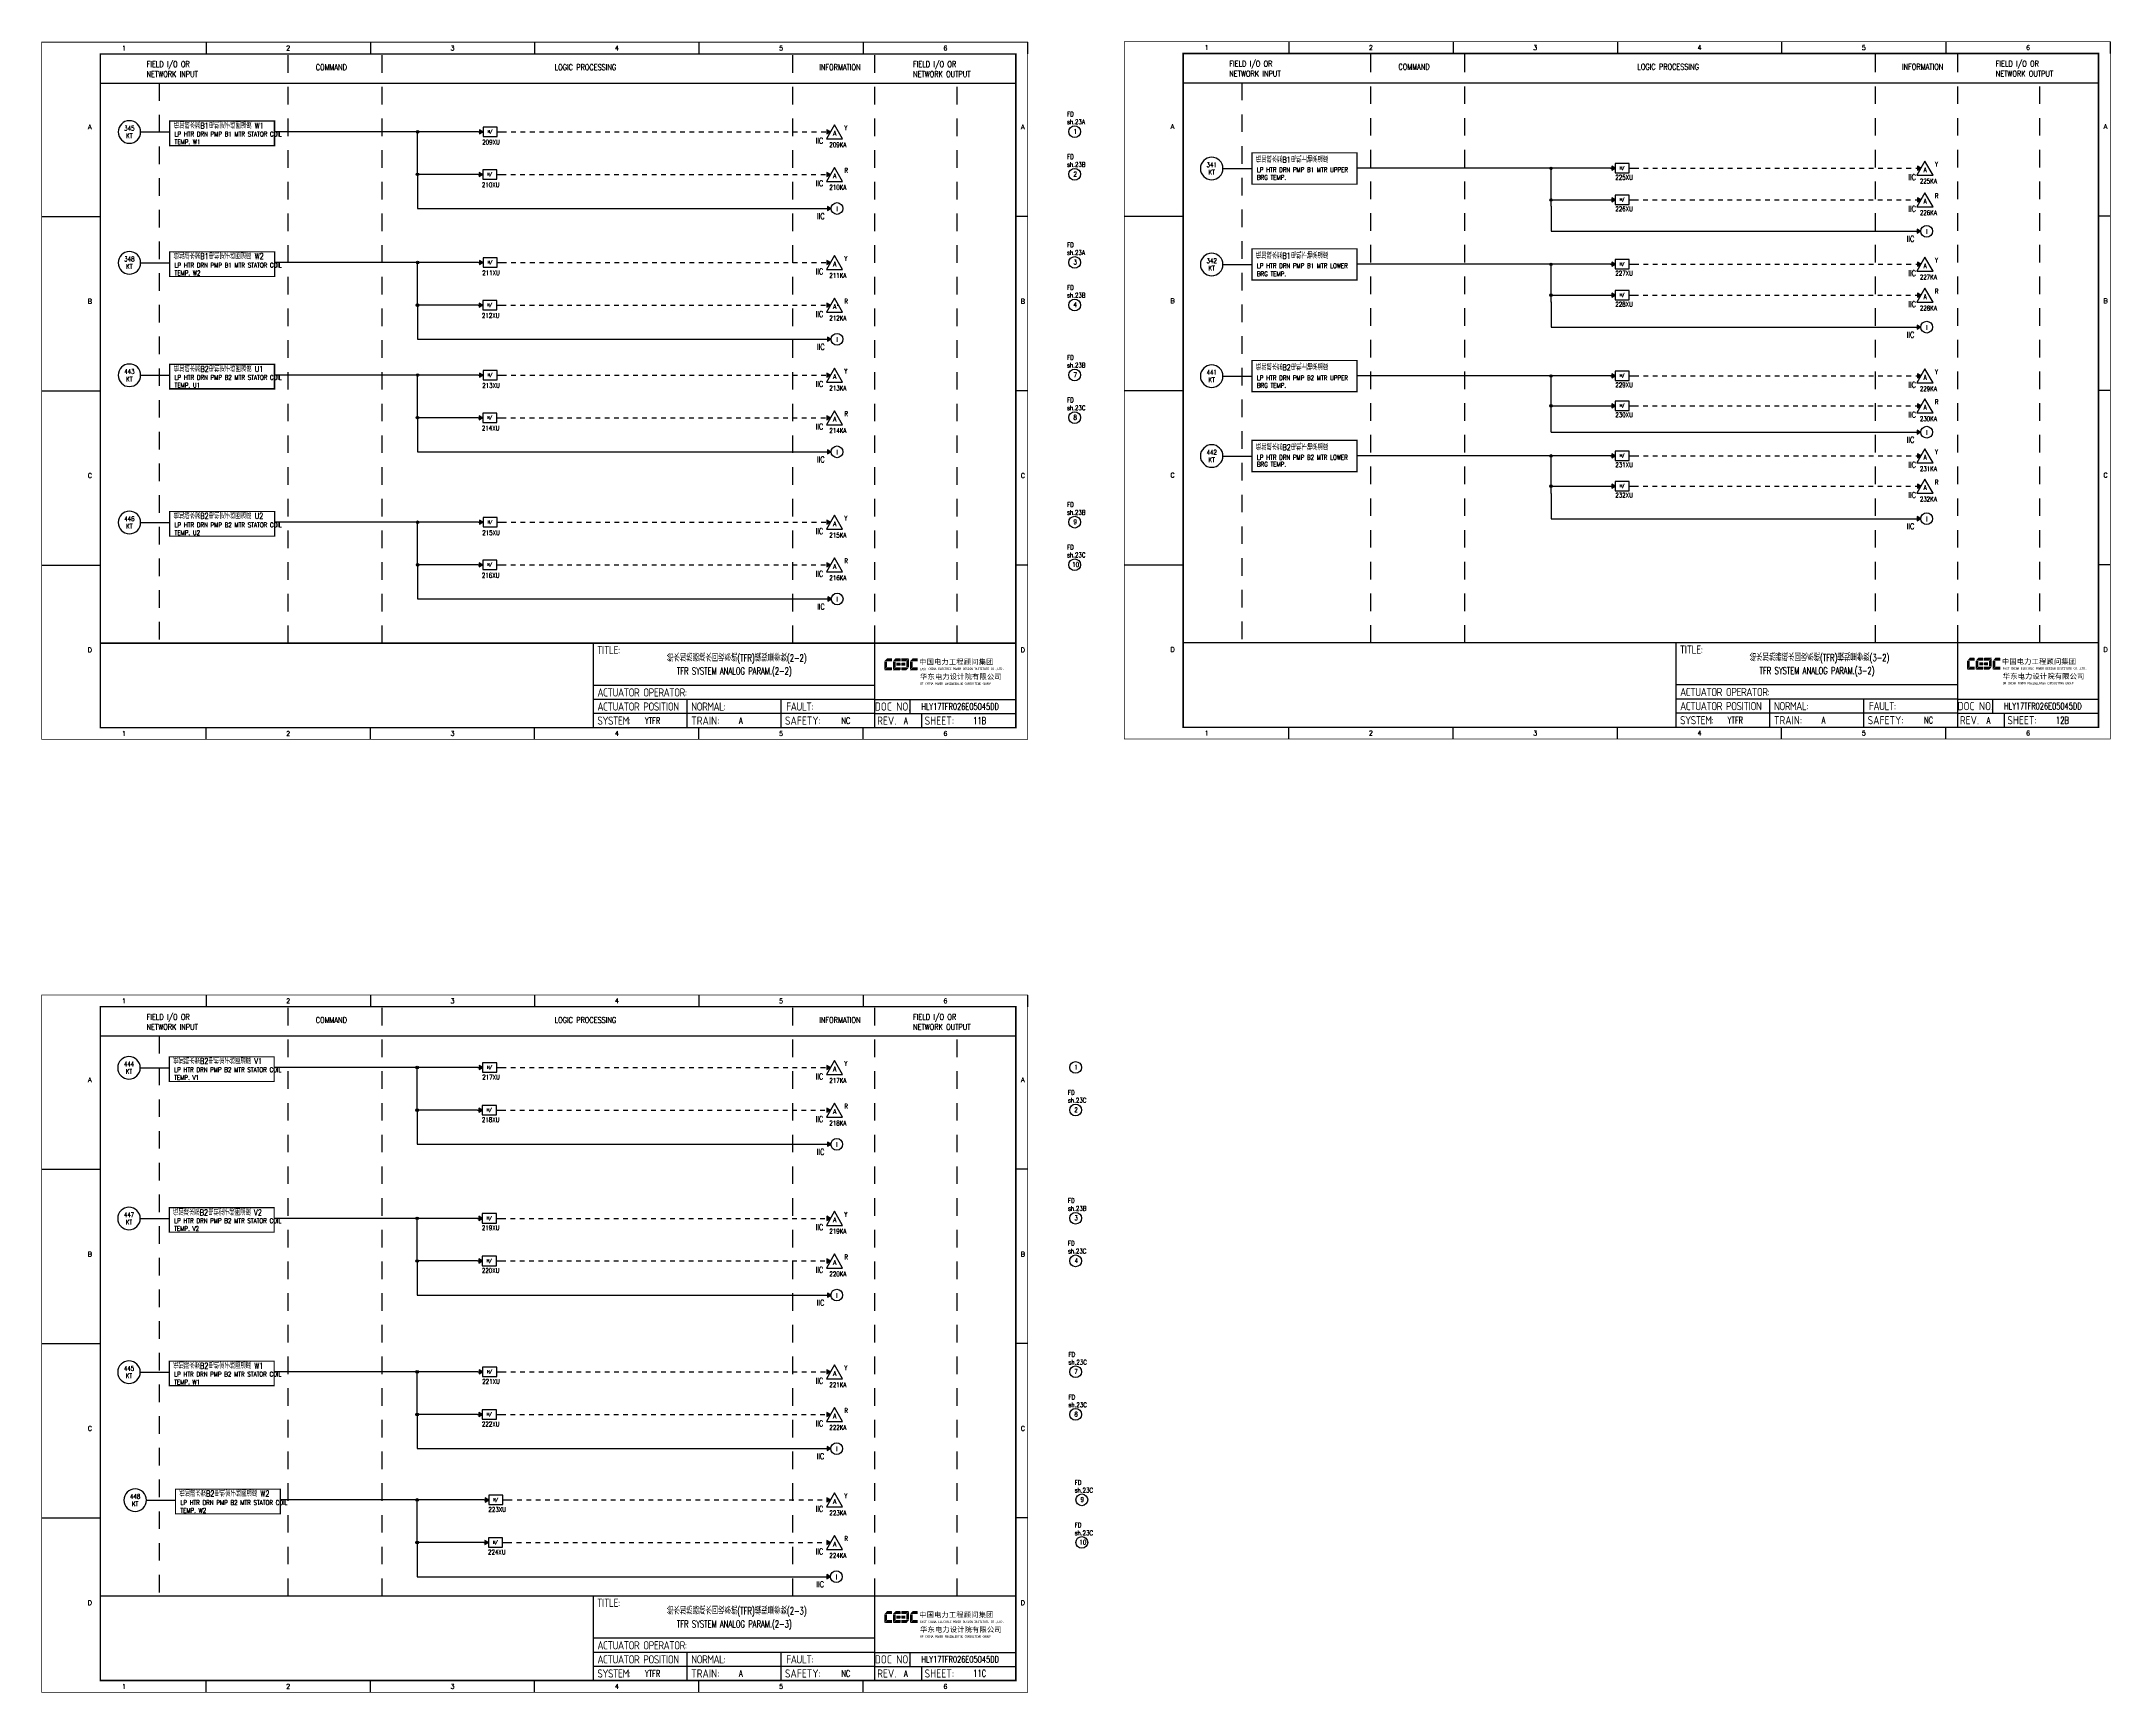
# Model space of a CAD drawing. Header units: millimetres. Extents: x 5560 to 16471, y 4607 to 8234.
# Drawn here: x 9683 to 10564, y 5452 to 6156 of the extents above; entities that cross this region are included whole.
import ezdxf
from ezdxf.enums import TextEntityAlignment as Align

# ---------------------------------------------------------------- set-up
doc = ezdxf.new("R2010")
doc.units = ezdxf.units.MM
for name, pattern in [('D2', [6, 2, -2, 2]), ('DASHED', [0.75, 0.5, -0.25]), ('JIS_02_0.7', [1.35, 0.75, -0.6])]:
    doc.linetypes.add(name, pattern=pattern)
for name, color, linetype in [('BLOCK', 7, 'Continuous'), ('BORDER', 1, 'Continuous'), ('INSTRUMENT', 4, 'Continuous'), ('MLINE', 6, 'Continuous'), ('TITLE', 1, 'Continuous'), ('TK', 7, 'Continuous'), ('图框_外框线', 7, 'Continuous'), ('图框_标题栏文字', 6, 'Continuous')]:
    doc.layers.add(name, color=color, linetype=linetype)
doc.styles.add('DANIEL', font='COMPLEX', dxfattribs={"width": 0.7, "bigfont": 'GVFS'})
doc.styles.add('ecepdi', font='simhei.ttf', dxfattribs={"width": 0.9})
doc.styles.get("Standard").update_dxf_attribs({"font": 'romans.shx', "width": 0.7, "bigfont": '@0hztxta.shx'})
doc.styles.add('工程字', font='gbenor.shx', dxfattribs={"bigfont": 'gbcbig.shx'})

# ---------------------------------------------------------------- blocks, each defined once
blk = doc.blocks.new('INS00')
at = {"layer": 'INSTRUMENT', "color": 0}
blk.add_lwpolyline([(6, 0, 1), (-6, 0, 1)], format="xyb", close=True, dxfattribs=at)
at = {"layer": 'INSTRUMENT', "flags": 1}
for tag, p in [('INSNAM', (0, 9)), ('INSDGN', (0, -9)), ('INSSUP', (0, -15)), ('INSMAN', (0, -18)), ('INSREM', (0, -21)), ('INSTYP', (0, -12))]:
    blk.add_attdef(tag, text='', height=3, dxfattribs=at).set_placement(p, align=Align.TOP_CENTER)
at = {"layer": 'INSTRUMENT', "width": 0.7}
for tag, p in [('INSIDE', (0, 2)), ('INSSYS', (0, -2))]:
    blk.add_attdef(tag, text='', height=2.5, dxfattribs=at).set_placement(p, align=Align.MIDDLE)
for tag, p in [('INSHH', (6, 3.5)), ('INSL', (6, -3)), ('INSLL', (6, -6))]:
    blk.add_attdef(tag, p, '', height=2.5, dxfattribs=at)
at = {"layer": 'INSTRUMENT', "linetype": 'DASHED', "width": 0.7}
blk.add_attdef('INSH', (6, 0.5), '', height=2.5, dxfattribs=at)
blk = doc.blocks.new('大于')
at = {"layer": 'BORDER'}
blk.add_hatch(color=256, dxfattribs=at).paths.add_polyline_path([(2178.99, 3748.47), (2177.49, 3749.34), (2177.49, 3747.6)])
for p, q in [((2176.99, 3748.47), (2178.99, 3748.47)), ((2184.99, 3748.47), (2186.99, 3748.47))]:
    blk.add_line(p, q, dxfattribs=at)
for points in [[(2178.99, 3748.47), (2177.49, 3749.34), (2177.49, 3747.6)], [(2184.99, 3750.47), (2178.99, 3750.47), (2178.99, 3746.47), (2184.99, 3746.47)]]:
    blk.add_lwpolyline(points, close=True, dxfattribs=at)
at = {"layer": 'BORDER', "style": 'DANIEL', "width": 0.8}
blk.add_text('H/', height=1.2, dxfattribs=at).set_placement((2181.94, 3748.51), align=Align.MIDDLE)
blk = doc.blocks.new('A$C1E0003F3')
h = blk.add_hatch(color=152)
edge = h.paths.add_edge_path()
edge.add_ellipse((5.15, 4.41), major_axis=(0, 0.211), ratio=0.769231, start_angle=-90, end_angle=0)
edge.add_line((5.15, 4.62), (3.22, 4.62))
edge.add_line((3.22, 4.62), (2.09, 3.35))
edge.add_line((2.09, 3.35), (5.32, 3.35))
edge.add_line((5.32, 3.35), (5.32, 4.41))
h.paths.add_polyline_path([(3.22, 3.23), (2.09, 3.23), (2.09, -0.36), (3.22, 0.91)])
edge = h.paths.add_edge_path()
edge.add_line((5.32, 0.81), (3.27, 0.81))
edge.add_line((3.27, 0.81), (2.13, -0.46))
edge.add_line((2.13, -0.46), (5.15, -0.46))
edge.add_ellipse((5.15, -0.25), major_axis=(0, 0.211), ratio=0.769231, start_angle=180, end_angle=270)
edge.add_line((5.32, -0.25), (5.32, 0.81))
h = blk.add_hatch(color=152)
edge = h.paths.add_edge_path()
edge.add_ellipse((8.78, 4.41), major_axis=(0, 0.211), ratio=0.769231, start_angle=-90, end_angle=0)
edge.add_line((8.78, 4.62), (6.84, 4.62))
edge.add_line((6.84, 4.62), (5.71, 3.35))
edge.add_line((5.71, 3.35), (8.94, 3.35))
edge.add_line((8.94, 3.35), (8.94, 4.41))
h.paths.add_polyline_path([(6.84, 3.23), (5.71, 3.23), (5.71, -0.36), (6.84, 0.91)])
edge = h.paths.add_edge_path()
edge.add_ellipse((8.78, 2.49), major_axis=(0, 0.211), ratio=0.769231, start_angle=-90, end_angle=0)
edge.add_line((8.78, 2.7), (7.22, 2.7))
edge.add_line((7.22, 2.7), (7.22, 1.44))
edge.add_line((7.22, 1.44), (8.78, 1.44))
edge.add_ellipse((8.78, 1.65), major_axis=(0, 0.211), ratio=0.769231, start_angle=180, end_angle=270)
edge.add_line((8.94, 1.65), (8.94, 2.49))
edge = h.paths.add_edge_path()
edge.add_line((8.94, 0.81), (6.89, 0.81))
edge.add_line((6.89, 0.81), (5.75, -0.46))
edge.add_line((5.75, -0.46), (8.78, -0.46))
edge.add_ellipse((8.78, -0.25), major_axis=(0, 0.211), ratio=0.769231, start_angle=180, end_angle=270)
edge.add_line((8.94, -0.25), (8.94, 0.81))
h = blk.add_hatch(color=1)
edge = h.paths.add_edge_path()
edge.add_line((12.48, 4.62), (9.46, 4.62))
edge.add_ellipse((9.46, 4.41), major_axis=(0, 0.211), ratio=0.769231, start_angle=0, end_angle=90)
edge.add_line((9.3, 4.41), (9.3, 3.35))
edge.add_line((9.3, 3.35), (11.35, 3.35))
edge.add_line((11.35, 3.35), (12.48, 4.62))
h.paths.add_polyline_path([(12.57, 4.56), (11.38, 3.23), (11.38, 0.93), (12.57, 0.93)])
edge = h.paths.add_edge_path()
edge.add_line((11.03, 2.7), (9.46, 2.7))
edge.add_ellipse((9.46, 2.49), major_axis=(0, 0.211), ratio=0.769231, start_angle=0, end_angle=90)
edge.add_line((9.3, 2.49), (9.3, 1.65))
edge.add_ellipse((9.46, 1.65), major_axis=(0, 0.211), ratio=0.769231, start_angle=90, end_angle=180)
edge.add_line((9.46, 1.44), (11.03, 1.44))
edge.add_line((11.03, 1.44), (11.03, 2.7))
h = blk.add_hatch(color=1)
edge = h.paths.add_edge_path()
edge.add_line((12.58, 0.79), (9.3, 0.79))
edge.add_line((9.3, 0.79), (9.3, -0.27))
edge.add_ellipse((9.46, -0.27), major_axis=(0, 0.211), ratio=0.769231, start_angle=90, end_angle=180)
edge.add_line((9.46, -0.48), (11.43, -0.48))
edge.add_line((11.43, -0.48), (12.58, 0.79))
h = blk.add_hatch(color=152)
edge = h.paths.add_edge_path()
edge.add_ellipse((16.11, 4.41), major_axis=(0, 0.211), ratio=0.769231, start_angle=-90, end_angle=0)
edge.add_line((16.11, 4.62), (14.14, 4.62))
edge.add_line((14.14, 4.62), (13, 3.35))
edge.add_line((13, 3.35), (16.27, 3.35))
edge.add_line((16.27, 3.35), (16.27, 4.41))
h.paths.add_polyline_path([(14.14, 3.23), (13, 3.23), (13, -0.36), (14.14, 0.91)])
edge = h.paths.add_edge_path()
edge.add_line((16.27, 0.81), (14.18, 0.81))
edge.add_line((14.18, 0.81), (13.04, -0.46))
edge.add_line((13.04, -0.46), (16.03, -0.46))
edge.add_ellipse((16.03, -0.15), major_axis=(0, 0.316), ratio=0.769231, start_angle=180, end_angle=270)
edge.add_line((16.27, -0.15), (16.27, 0.81))
at = {"layer": 'TITLE', "color": 7, "style": 'ecepdi'}
for s, p in [('中', (16.92, 1.94)), ('国', (20.09, 2)), ('电', (23.25, 1.99)), ('力', (26.39, 1.96)), ('工', (29.53, 1.95)), ('程', (32.71, 1.98)), ('顾', (35.9, 1.98)), ('问', (39.09, 1.94)), ('集', (42.26, 1.98)), ('团', (45.42, 2.01)), ('华', (17.24, -4.31)), ('东', (20.45, -4.29)), ('电', (23.62, -4.35)), ('力', (26.75, -4.32)), ('设', (29.92, -4.3)), ('计', (33.05, -4.31)), ('院', (36.26, -4.29)), ('有', (39.41, -4.29)), ('限', (42.57, -4.32)), ('公', (45.78, -4.38)), ('司', (48.91, -4.35))]:
    blk.add_text(s, height=2.2, dxfattribs=at).set_placement(p)
at = {"layer": 'TITLE', "color": 7, "style": 'ecepdi', "width": 0.975}
for s, p in [('E', (17.58, 0.02)), ('A', (18.29, 0.03)), ('S', (19, 0.03)), ('T', (19.7, 0.03)), ('C', (21.1, 0.09)), ('H', (21.77, 0.09)), ('I', (22.46, 0.09)), ('N', (23.17, 0.1)), ('A', (23.86, 0.1)), ('E', (25.35, 0.09)), ('L', (26.05, 0.11)), ('E', (26.76, 0.1)), ('C', (27.46, 0.12)), ('T', (28.18, 0.11)), ('R', (28.87, 0.1)), ('I', (29.57, 0.11)), ('C', (30.28, 0.1)), ('P', (31.64, 0.09)), ('O', (32.32, 0.08)), ('W', (33.03, 0.08)), ('E', (33.72, 0.08)), ('R', (34.42, 0.09)), ('D', (35.81, 0.1)), ('E', (36.52, 0.1)), ('S', (37.2, 0.1)), ('I', (37.91, 0.09)), ('G', (38.68, 0.11)), ('N', (39.38, 0.09)), ('I', (40.72, 0.07)), ('N', (41.43, 0.08)), ('S', (42.14, 0.08)), ('T', (42.83, 0.08)), ('I', (43.52, 0.09)), ('T', (44.22, 0.07)), ('U', (44.93, 0.07)), ('T', (45.63, 0.08)), ('E', (46.34, 0.09)), ('C', (47.76, 0.11)), ('O', (48.48, 0.1)), ('L', (50.56, 0.1)), ('T', (51.27, 0.1)), ('D', (51.96, 0.1)), ('O', (17.67, -6.18)), ('OF', (18.01, -6.2)), ('F', (18.37, -6.2)), ('C', (19.8, -6.19)), ('H', (20.47, -6.19)), ('I', (21.15, -6.19)), ('N', (21.87, -6.18)), ('A', (22.56, -6.18)), ('P', (23.98, -6.2)), ('O', (24.66, -6.21)), ('W', (25.36, -6.21)), ('E', (26.06, -6.21)), ('R', (26.75, -6.2)), ('E', (28.19, -6.24)), ('N', (28.91, -6.27)), ('G', (29.62, -6.26)), ('I', (30.32, -6.27)), ('N', (31.02, -6.27)), ('E', (31.7, -6.28)), ('E', (32.41, -6.27)), ('R', (33.1, -6.24)), ('I', (33.81, -6.24)), ('N', (34.51, -6.26)), ('G', (35.2, -6.24)), ('C', (36.61, -6.19)), ('O', (37.3, -6.21)), ('N', (38, -6.2)), ('S', (38.71, -6.21)), ('U', (39.41, -6.18)), ('L', (40.11, -6.18)), ('T', (40.81, -6.19)), ('I', (41.51, -6.21)), ('N', (42.2, -6.21)), ('G', (42.91, -6.17)), ('G', (44.29, -6.2)), ('R', (45, -6.21)), ('O', (45.69, -6.22)), ('U', (46.39, -6.2)), ('P', (47.1, -6.23)), ('.', (49.23, 0.1)), (',', (49.87, 0.1)), ('.', (52.72, 0.11))]:
    blk.add_text(s, height=1, dxfattribs=at).set_placement(p, align=Align.MIDDLE_CENTER)
blk = doc.blocks.new('A$C57484896')
for p, q in [((70, 297), (70, 292)), ((140, 297), (140, 292)), ((210, 297), (210, 292)), ((280, 297), (280, 292)), ((350, 297), (350, 292)), ((420, 297), (420, 292)), ((0, 222.75), (25, 222.75)), ((420, 222.75), (415, 222.75)), ((0, 148.5), (25, 148.5)), ((420, 148.5), (415, 148.5)), ((0, 74.25), (25, 74.25)), ((420, 74.25), (415, 74.25)), ((70, 0), (70, 5)), ((140, 0), (140, 5)), ((210, 0), (210, 5)), ((280, 0), (280, 5)), ((350, 0), (350, 5))]:
    blk.add_line(p, q)
at = {"layer": 'MLINE', "linetype": 'JIS_02_0.7', "ltscale": 10}
for p, q in [((105, 41), (105, 292)), ((145, 41), (145, 292)), ((320, 41), (320, 292)), ((355, 41), (355, 292)), ((50, 279.56), (50, 41)), ((390, 41), (390, 279.56))]:
    blk.add_line(p, q, dxfattribs=at)
at = {"layer": 'MLINE'}
blk.add_line((25, 279.56), (415, 279.56), dxfattribs=at)
at = {"layer": '图框_外框线'}
for p, q in [((355, 5), (355, 41)), ((355, 23), (235, 23)), ((355, 17), (235, 17)), ((355, 11), (235, 11)), ((355, 11), (235, 11)), ((275, 11), (275, 17)), ((275, 5), (275, 11)), ((315, 11), (315, 17)), ((315, 5), (315, 11)), ((355, 17), (415, 17)), ((355, 11), (415, 11)), ((370, 11), (370, 17)), ((375, 5), (375, 11))]:
    blk.add_line(p, q, dxfattribs=at)
for points, const_width in [([(0, 0), (420, 0), (420, 297), (0, 297)], 0.3), ([(25, 5), (415, 5), (415, 292), (25, 292)], 0.6)]:
    blk.add_lwpolyline(points, close=True, dxfattribs=dict(at, const_width=const_width))
at = {"layer": '图框_外框线', "const_width": 0.6}
blk.add_lwpolyline([(235, 41), (25, 41)], dxfattribs=at)
at = {"layer": '图框_外框线'}
blk.add_lwpolyline([(415, 41, 0.6, 0.6, 0), (235, 41, 0.6, 0.6, 0), (235, 5, 0, 0, 0)], format="xyseb", dxfattribs=at)
blk.add_blockref('A$C1E0003F3', (356.94, 29.95))
at = {"layer": 'MLINE', "char_height": 2.5, "width": 31.8959, "attachment_point": 1}
for s, insert in [('FIELD I/O OR', (44.67, 288.89)), ('NETWORK INPUT', (44.67, 284.64)), ('COMMAND', (116.74, 287.58)), ('LOGIC PROCESSING', (218.52, 287.58)), ('INFORMATION', (331.25, 287.58)), ('FIELD I/O OR', (371.22, 288.89)), ('NETWORK OUTPUT', (371.22, 284.64))]:
    blk.add_mtext(s, dxfattribs=dict(at, insert=insert))
at = {"layer": 'TK', "color": 3}
for s, p in [('1', (35, 294.5)), ('2', (105, 294.5)), ('3', (175, 294.5)), ('4', (245, 294.5)), ('5', (315, 294.5)), ('6', (385, 294.5)), ('1', (35, 2.5)), ('2', (105, 2.5)), ('3', (175, 2.5)), ('4', (245, 2.5)), ('5', (315, 2.5)), ('6', (385, 2.5))]:
    blk.add_text(s, height=2, dxfattribs=at).set_placement(p, align=Align.MIDDLE)
for s, p in [('A', (20.5, 259.88)), ('A', (418, 259.88)), ('B', (20.5, 185.62)), ('B', (418, 185.62)), ('C', (20.5, 111.38)), ('C', (418, 111.38)), ('D', (20.5, 37.12)), ('D', (418, 37.12))]:
    blk.add_text(s, height=2, dxfattribs=at).set_placement(p, align=Align.CENTER)
at = {"layer": '图框_标题栏文字', "char_height": 3.5, "style": '工程字'}
for s, insert, width, attachment_point in [('{\\T0.9; TITLE:}', (234.86, 38.09), 14.2249, 4), ('{\\T0.9; ACTUATOR OPERATOR:}', (235, 20), 40, 4), ('{\\T0.9; ACTUATOR POSITION}', (235, 14), 45, 4), ('{\\T0.9; SYSTEM:}', (235, 8), 17.9526, 4), ('{\\T0.9; }TRAIN: ', (275, 8), 17.6638, 4), ('{\\T0.9; NORMAL:}', (275, 14), 18.2557, 4), ('SAFETY:', (324.3, 8), 22.3993, 5), ('{\\T0.9; FAULT:}', (315.44, 14), 15, 4), ('DOC NO.', (362.5, 14), 15, 5), ('REV.', (360, 8), 10, 5), ('SHEET:', (382.42, 8), 20, 5)]:
    blk.add_mtext(s, dxfattribs=dict(at, insert=insert, width=width, attachment_point=attachment_point))

msp = doc.modelspace()

# ---------------------------------------------------------------- hatches: boundary and pattern name
h = msp.add_hatch(color=0)
edge = h.paths.add_edge_path()
edge.add_arc((9842.93, 6117.19), 0.55, 0, 360)
for points in [[(10018.8, 6117.19), (10017.3, 6118.06), (10017.3, 6116.33)], [(10483.4, 6101.64), (10481.9, 6102.51), (10481.9, 6100.77)], [(10018.8, 6099.04), (10017.3, 6099.9), (10017.3, 6098.17)], [(10019.12, 6084.5), (10017.62, 6085.37), (10017.62, 6083.64)], [(10483.4, 6088.2), (10481.9, 6089.06), (10481.9, 6087.33)], [(10483.36, 6074.81), (10481.86, 6075.67), (10481.86, 6073.94)], [(10018.8, 6061.49), (10017.3, 6062.35), (10017.3, 6060.62)], [(10483.4, 6060.76), (10481.9, 6061.62), (10481.9, 6059.89)], [(10483.4, 6047.57), (10481.9, 6048.44), (10481.9, 6046.71)], [(10018.8, 6043.33), (10017.3, 6044.2), (10017.3, 6042.46)], [(10483.36, 6033.97), (10481.86, 6034.84), (10481.86, 6033.11)], [(10019.12, 6028.8), (10017.62, 6029.66), (10017.62, 6027.93)], [(10018.8, 6013.55), (10017.3, 6014.41), (10017.3, 6012.68)], [(10483.4, 6013.22), (10481.9, 6014.08), (10481.9, 6012.35)], [(10018.8, 5995.39), (10017.3, 5996.26), (10017.3, 5994.52)], [(10483.4, 6000.48), (10481.9, 6001.34), (10481.9, 5999.61)], [(10483.36, 5989.22), (10481.86, 5990.09), (10481.86, 5988.36)], [(10019.12, 5980.86), (10017.62, 5981.73), (10017.62, 5979.99)], [(10483.4, 5979.16), (10481.9, 5980.02), (10481.9, 5978.29)], [(10483.4, 5966.26), (10481.9, 5967.12), (10481.9, 5965.39)], [(10018.8, 5950.86), (10017.3, 5951.72), (10017.3, 5949.99)], [(10483.36, 5952.37), (10481.86, 5953.24), (10481.86, 5951.5)], [(10018.8, 5932.7), (10017.3, 5933.57), (10017.3, 5931.83)], [(10019.17, 5918.17), (10017.67, 5919.03), (10017.67, 5917.3)], [(10018.8, 5718.58), (10017.3, 5719.45), (10017.3, 5717.72)], [(10018.8, 5700.43), (10017.3, 5701.29), (10017.3, 5699.56)], [(10018.99, 5685.89), (10017.49, 5686.76), (10017.49, 5685.03)], [(10018.8, 5654.35), (10017.3, 5655.21), (10017.3, 5653.48)], [(10018.8, 5636.19), (10017.3, 5637.06), (10017.3, 5635.32)], [(10018.99, 5621.66), (10017.49, 5622.52), (10017.49, 5620.79)], [(10018.8, 5588.94), (10017.3, 5589.81), (10017.3, 5588.08)], [(10018.8, 5570.78), (10017.3, 5571.65), (10017.3, 5569.92)], [(10018.95, 5556.25), (10017.45, 5557.12), (10017.45, 5555.39)], [(10018.8, 5534.4), (10017.3, 5535.26), (10017.3, 5533.53)], [(10018.8, 5516.24), (10017.3, 5517.1), (10017.3, 5515.37)], [(10018.83, 5501.71), (10017.33, 5502.57), (10017.33, 5500.84)]]:
    msp.add_hatch(color=256).paths.add_polyline_path(points)
h = msp.add_hatch(color=0)
edge = h.paths.add_edge_path()
edge.add_arc((10325.81, 6101.59), 0.55, 0, 360)
h = msp.add_hatch(color=0)
edge = h.paths.add_edge_path()
edge.add_arc((9842.88, 6099.04), 0.55, 0, 360)
h = msp.add_hatch(color=0)
edge = h.paths.add_edge_path()
edge.add_arc((10325.81, 6088.15), 0.55, 0, 360)
h = msp.add_hatch(color=0)
edge = h.paths.add_edge_path()
edge.add_arc((9842.93, 6061.49), 0.55, 0, 360)
h = msp.add_hatch(color=0)
edge = h.paths.add_edge_path()
edge.add_arc((10325.81, 6060.71), 0.55, 0, 360)
h = msp.add_hatch(color=0)
edge = h.paths.add_edge_path()
edge.add_arc((10325.81, 6047.57), 0.55, 0, 360)
h = msp.add_hatch(color=0)
edge = h.paths.add_edge_path()
edge.add_arc((9842.88, 6043.33), 0.55, 0, 360)
h = msp.add_hatch(color=0)
edge = h.paths.add_edge_path()
edge.add_arc((9842.93, 6013.55), 0.55, 0, 360)
h = msp.add_hatch(color=0)
edge = h.paths.add_edge_path()
edge.add_arc((10325.81, 6013.17), 0.55, 0, 360)
h = msp.add_hatch(color=0)
edge = h.paths.add_edge_path()
edge.add_arc((9842.88, 5995.39), 0.55, 0, 360)
h = msp.add_hatch(color=0)
edge = h.paths.add_edge_path()
edge.add_arc((10325.81, 6000.48), 0.55, 0, 360)
h = msp.add_hatch(color=0)
edge = h.paths.add_edge_path()
edge.add_arc((10325.81, 5979.11), 0.55, 0, 360)
h = msp.add_hatch(color=0)
edge = h.paths.add_edge_path()
edge.add_arc((10325.81, 5966.21), 0.55, 0, 360)
h = msp.add_hatch(color=0)
edge = h.paths.add_edge_path()
edge.add_arc((9842.93, 5950.86), 0.55, 0, 360)
h = msp.add_hatch(color=0)
edge = h.paths.add_edge_path()
edge.add_arc((9842.93, 5932.7), 0.55, 0, 360)
h = msp.add_hatch(color=0)
edge = h.paths.add_edge_path()
edge.add_arc((9842.75, 5718.58), 0.55, 0, 360)
h = msp.add_hatch(color=0)
edge = h.paths.add_edge_path()
edge.add_arc((9842.75, 5700.42), 0.55, 0, 360)
h = msp.add_hatch(color=0)
edge = h.paths.add_edge_path()
edge.add_arc((9842.75, 5654.35), 0.55, 0, 360)
h = msp.add_hatch(color=0)
edge = h.paths.add_edge_path()
edge.add_arc((9842.75, 5636.19), 0.55, 0, 360)
h = msp.add_hatch(color=0)
edge = h.paths.add_edge_path()
edge.add_arc((9842.75, 5588.94), 0.55, 0, 360)
h = msp.add_hatch(color=0)
edge = h.paths.add_edge_path()
edge.add_arc((9842.71, 5570.78), 0.55, 0, 360)
h = msp.add_hatch(color=0)
edge = h.paths.add_edge_path()
edge.add_arc((9842.74, 5534.4), 0.55, 0, 360)
h = msp.add_hatch(color=0)
edge = h.paths.add_edge_path()
edge.add_arc((9842.74, 5516.24), 0.55, 0, 360)

# ---------------------------------------------------------------- linework, layer by layer
at = {"color": 0}
for p, q in [((9781.99, 6111.27), (9781.99, 6121.77)), ((9724.92, 6117.1), (9737.31, 6117.1)), ((9781.99, 6111.27), (9737.31, 6111.27)), ((9868.8, 6117.19), (9781.99, 6117.19)), ((9842.88, 6099.03), (9842.88, 6117.19)), ((10186.04, 6101.55), (10198.44, 6101.55)), ((10351.68, 6101.64), (10243.12, 6101.64)), ((10325.81, 6085.52), (10325.81, 6101.64)), ((9868.65, 6099.03), (9842.88, 6099.03)), ((10325.81, 6088.2), (10335.81, 6088.2)), ((10335.81, 6088.2), (10351.18, 6088.2)), ((9724.92, 6061.4), (9737.31, 6061.4)), ((9868.8, 6061.49), (9781.99, 6061.49)), ((9842.93, 6043.33), (9842.93, 6061.49)), ((10186.04, 6060.67), (10198.44, 6060.67)), ((10351.68, 6060.76), (10243.12, 6060.76)), ((10325.81, 6044.64), (10325.81, 6060.76)), ((9868.65, 6043.33), (9842.88, 6043.33)), ((10325.81, 6047.57), (10351.18, 6047.57)), ((9724.92, 6013.46), (9737.31, 6013.46)), ((9781.99, 6007.63), (9781.99, 6018.13)), ((9868.8, 6013.55), (9781.99, 6013.55)), ((9842.88, 5995.39), (9842.88, 6013.55)), ((10186.04, 6013.13), (10198.44, 6013.13)), ((10351.68, 6013.22), (10243.12, 6013.22)), ((10325.81, 5989.22), (10325.81, 6013.22)), ((9781.99, 6007.63), (9737.31, 6007.63)), ((9868.65, 5995.39), (9842.88, 5995.39)), ((10325.81, 6000.48), (10351.68, 6000.48)), ((10186.04, 5979.07), (10198.44, 5979.07)), ((10351.68, 5979.16), (10243.12, 5979.16)), ((10325.81, 5963.04), (10325.81, 5979.16)), ((10325.81, 5966.26), (10335.81, 5966.26)), ((10335.81, 5966.26), (10351.18, 5966.26)), ((9868.8, 5950.86), (9781.99, 5950.86)), ((9842.93, 5932.7), (9842.93, 5950.86)), ((9724.92, 5950.77), (9737.31, 5950.77)), ((9868.65, 5932.7), (9842.88, 5932.7)), ((9724.75, 5718.49), (9737.14, 5718.49)), ((9868.63, 5718.58), (9781.82, 5718.58)), ((9842.75, 5700.42), (9842.75, 5718.58)), ((9868.48, 5700.43), (9842.71, 5700.43)), ((9724.75, 5654.26), (9737.14, 5654.26)), ((9868.63, 5654.35), (9781.82, 5654.35)), ((9842.75, 5636.19), (9842.75, 5654.35)), ((9868.48, 5636.19), (9842.71, 5636.19)), ((9724.75, 5588.85), (9737.14, 5588.85)), ((9781.82, 5583.02), (9737.14, 5583.02)), ((9868.63, 5588.94), (9781.82, 5588.94)), ((9842.71, 5570.78), (9842.71, 5588.94)), ((9868.48, 5570.78), (9842.71, 5570.78)), ((9727.38, 5534.31), (9739.78, 5534.31)), ((9871.27, 5534.4), (9784.46, 5534.4)), ((9842.74, 5516.24), (9842.74, 5534.4)), ((9871.11, 5516.24), (9842.74, 5516.24))]:
    msp.add_line(p, q, dxfattribs=at)
at = {"color": 0, "linetype": 'D2'}
for p, q in [((9878.8, 6117.19), (10018.8, 6117.19)), ((10361.18, 6101.64), (10483.4, 6101.64)), ((9878.65, 6099.03), (10018.8, 6099.03)), ((10361.02, 6088.2), (10483.4, 6088.2)), ((9878.8, 6061.49), (10018.8, 6061.49)), ((10361.18, 6060.76), (10483.4, 6060.76)), ((9878.65, 6043.33), (10018.8, 6043.33)), ((10021.65, 6043.33), (10022.27, 6043.33)), ((10361.02, 6047.57), (10483.4, 6047.57)), ((9878.8, 6013.55), (10018.8, 6013.55)), ((10361.18, 6013.22), (10483.4, 6013.22)), ((9878.65, 5995.39), (10018.8, 5995.39)), ((10361.02, 6000.48), (10483.4, 6000.48)), ((10361.18, 5979.16), (10483.4, 5979.16)), ((10361.02, 5966.26), (10483.4, 5966.26)), ((9878.8, 5950.86), (10018.8, 5950.86)), ((9878.65, 5932.7), (10018.8, 5932.7)), ((9878.63, 5718.58), (10018.8, 5718.58)), ((9878.48, 5700.43), (10018.8, 5700.42)), ((9878.48, 5654.35), (10018.8, 5654.35)), ((9878.48, 5636.19), (10018.8, 5636.19)), ((9878.63, 5588.94), (10018.8, 5588.94)), ((9878.48, 5570.78), (10018.8, 5570.78)), ((9881.27, 5534.4), (10018.8, 5534.4)), ((9881.11, 5516.24), (10018.8, 5516.24))]:
    msp.add_line(p, q, dxfattribs=at)
for p, q in [((9842.88, 6099.04), (9842.88, 6084.5)), ((9842.88, 6084.5), (10019.12, 6084.5)), ((10325.81, 6085.52), (10325.81, 6074.81)), ((10325.81, 6074.81), (10481.86, 6074.81)), ((9842.88, 6043.33), (9842.88, 6028.8)), ((10325.82, 6044.69), (10325.82, 6033.97)), ((10325.82, 6033.97), (10481.86, 6033.97)), ((9842.88, 6028.8), (10019.12, 6028.8)), ((9842.88, 5995.39), (9842.88, 5980.86)), ((10325.81, 5989.22), (10481.86, 5989.22)), ((9842.88, 5980.86), (10019.12, 5980.86)), ((10325.82, 5963.09), (10325.82, 5952.37)), ((10325.82, 5952.37), (10481.86, 5952.37)), ((9842.93, 5932.7), (9842.93, 5918.17)), ((9842.93, 5918.17), (10019.17, 5918.17)), ((9842.75, 5700.42), (9842.75, 5685.89)), ((9842.75, 5685.89), (10018.99, 5685.89)), ((9842.75, 5636.19), (9842.75, 5621.66)), ((9842.75, 5621.66), (10018.99, 5621.66)), ((9842.71, 5570.78), (9842.71, 5556.25)), ((9842.71, 5556.25), (10018.95, 5556.25)), ((9842.74, 5516.24), (9842.74, 5501.71)), ((9842.74, 5501.71), (10018.83, 5501.71))]:
    msp.add_line(p, q)
at = {"color": 0, "const_width": 0.5}
for points in [[(9737.31, 6121.77), (9781.99, 6121.77), (9781.99, 6111.27), (9737.31, 6111.27), (9737.31, 6121.77)], [(10198.44, 6108.2), (10243.12, 6108.2), (10243.12, 6094.9), (10198.44, 6094.9), (10198.44, 6108.2)], [(9737.31, 6066.07), (9781.99, 6066.07), (9781.99, 6055.57), (9737.31, 6055.57), (9737.31, 6066.07)], [(10198.44, 6067.32), (10243.12, 6067.32), (10243.12, 6054.02), (10198.44, 6054.02), (10198.44, 6067.32)], [(9737.31, 6018.13), (9781.99, 6018.13), (9781.99, 6007.63), (9737.31, 6007.63), (9737.31, 6018.13)], [(10198.44, 6019.78), (10243.12, 6019.78), (10243.12, 6006.48), (10198.44, 6006.48), (10198.44, 6019.78)], [(10198.44, 5985.72), (10243.12, 5985.72), (10243.12, 5972.42), (10198.44, 5972.42), (10198.44, 5985.72)], [(9737.31, 5955.44), (9781.99, 5955.44), (9781.99, 5944.94), (9737.31, 5944.94), (9737.31, 5955.44)], [(9737.14, 5723.16), (9781.82, 5723.16), (9781.82, 5712.66), (9737.14, 5712.66), (9737.14, 5723.16)], [(9737.14, 5658.93), (9781.82, 5658.93), (9781.82, 5648.43), (9737.14, 5648.43), (9737.14, 5658.93)], [(9737.14, 5593.52), (9781.82, 5593.52), (9781.82, 5583.02), (9737.14, 5583.02), (9737.14, 5593.52)], [(9739.78, 5538.98), (9784.46, 5538.98), (9784.46, 5528.48), (9739.78, 5528.48), (9739.78, 5538.98)]]:
    msp.add_lwpolyline(points, dxfattribs=at)
at = {"color": 1}
for points in [[(10024, 6114.19), (10020.53, 6120.19), (10017.07, 6114.19)], [(10024, 6096.04), (10020.53, 6102.04), (10017.07, 6096.04)], [(10488.59, 6098.64), (10485.13, 6104.64), (10481.66, 6098.64)], [(10488.59, 6085.2), (10485.13, 6091.2), (10481.66, 6085.2)], [(10024, 6058.49), (10020.53, 6064.49), (10017.07, 6058.49)], [(10488.59, 6057.76), (10485.13, 6063.76), (10481.66, 6057.76)], [(10488.59, 6044.57), (10485.13, 6050.57), (10481.66, 6044.57)], [(10024, 6040.33), (10020.53, 6046.33), (10017.07, 6040.33)], [(10024, 6010.55), (10020.53, 6016.55), (10017.07, 6010.55)], [(10488.59, 6010.22), (10485.13, 6016.22), (10481.66, 6010.22)], [(10024, 5992.39), (10020.53, 5998.39), (10017.07, 5992.39)], [(10488.59, 5997.48), (10485.13, 6003.48), (10481.66, 5997.48)], [(10488.59, 5976.16), (10485.13, 5982.16), (10481.66, 5976.16)], [(10488.59, 5963.26), (10485.13, 5969.26), (10481.66, 5963.26)], [(10024, 5947.86), (10020.53, 5953.86), (10017.07, 5947.86)], [(10024, 5929.7), (10020.53, 5935.7), (10017.07, 5929.7)], [(10024, 5715.58), (10020.53, 5721.58), (10017.07, 5715.58)], [(10024, 5697.43), (10020.53, 5703.43), (10017.07, 5697.43)], [(10024, 5651.35), (10020.53, 5657.35), (10017.07, 5651.35)], [(10024, 5633.19), (10020.53, 5639.19), (10017.07, 5633.19)], [(10024, 5585.94), (10020.53, 5591.94), (10017.07, 5585.94)], [(10024, 5567.78), (10020.53, 5573.78), (10017.07, 5567.78)], [(10024, 5531.4), (10020.53, 5537.4), (10017.07, 5531.4)], [(10024, 5513.24), (10020.53, 5519.24), (10017.07, 5513.24)]]:
    msp.add_lwpolyline(points, close=True, dxfattribs=at)
for points in [[(10018.8, 6117.19), (10017.3, 6118.06), (10017.3, 6116.33)], [(10483.4, 6101.64), (10481.9, 6102.51), (10481.9, 6100.77)], [(10018.8, 6099.04), (10017.3, 6099.9), (10017.3, 6098.17)], [(10019.12, 6084.5), (10017.62, 6085.37), (10017.62, 6083.64)], [(10483.4, 6088.2), (10481.9, 6089.06), (10481.9, 6087.33)], [(10483.36, 6074.81), (10481.86, 6075.67), (10481.86, 6073.94)], [(10018.8, 6061.49), (10017.3, 6062.35), (10017.3, 6060.62)], [(10483.4, 6060.76), (10481.9, 6061.62), (10481.9, 6059.89)], [(10483.4, 6047.57), (10481.9, 6048.44), (10481.9, 6046.71)], [(10018.8, 6043.33), (10017.3, 6044.2), (10017.3, 6042.46)], [(10483.36, 6033.97), (10481.86, 6034.84), (10481.86, 6033.11)], [(10019.12, 6028.8), (10017.62, 6029.66), (10017.62, 6027.93)], [(10018.8, 6013.55), (10017.3, 6014.41), (10017.3, 6012.68)], [(10483.4, 6013.22), (10481.9, 6014.08), (10481.9, 6012.35)], [(10018.8, 5995.39), (10017.3, 5996.26), (10017.3, 5994.52)], [(10483.4, 6000.48), (10481.9, 6001.34), (10481.9, 5999.61)], [(10483.36, 5989.22), (10481.86, 5990.09), (10481.86, 5988.36)], [(10019.12, 5980.86), (10017.62, 5981.73), (10017.62, 5979.99)], [(10483.4, 5979.16), (10481.9, 5980.02), (10481.9, 5978.29)], [(10483.4, 5966.26), (10481.9, 5967.12), (10481.9, 5965.39)], [(10018.8, 5950.86), (10017.3, 5951.72), (10017.3, 5949.99)], [(10483.36, 5952.37), (10481.86, 5953.24), (10481.86, 5951.5)], [(10018.8, 5932.7), (10017.3, 5933.57), (10017.3, 5931.83)], [(10019.17, 5918.17), (10017.67, 5919.03), (10017.67, 5917.3)], [(10018.8, 5718.58), (10017.3, 5719.45), (10017.3, 5717.72)], [(10018.8, 5700.43), (10017.3, 5701.29), (10017.3, 5699.56)], [(10018.99, 5685.89), (10017.49, 5686.76), (10017.49, 5685.03)], [(10018.8, 5654.35), (10017.3, 5655.21), (10017.3, 5653.48)], [(10018.8, 5636.19), (10017.3, 5637.06), (10017.3, 5635.32)], [(10018.99, 5621.66), (10017.49, 5622.52), (10017.49, 5620.79)], [(10018.8, 5588.94), (10017.3, 5589.81), (10017.3, 5588.08)], [(10018.8, 5570.78), (10017.3, 5571.65), (10017.3, 5569.92)], [(10018.95, 5556.25), (10017.45, 5557.12), (10017.45, 5555.39)], [(10018.8, 5534.4), (10017.3, 5535.26), (10017.3, 5533.53)], [(10018.8, 5516.24), (10017.3, 5517.1), (10017.3, 5515.37)], [(10018.83, 5501.71), (10017.33, 5502.57), (10017.33, 5500.84)]]:
    msp.add_lwpolyline(points, close=True)
for centre in [(10122.87, 6117.24), (10122.87, 6099.09), (10122.87, 6061.54), (10122.87, 6043.38), (10122.87, 6013.6), (10122.87, 5995.44), (10122.87, 5950.91), (10122.87, 5932.75), (10123.26, 5718.63), (10123.26, 5700.48), (10123.26, 5654.4), (10123.26, 5636.24), (10123.26, 5588.99), (10123.26, 5570.84), (10125.9, 5534.45), (10125.9, 5516.29)]:
    msp.add_circle(centre, 2.5, dxfattribs=at)
at = {"color": 0}
for centre in [(9842.93, 6117.19), (10325.81, 6101.59), (9842.88, 6099.04), (10325.81, 6088.15), (9842.93, 6061.49), (10325.81, 6060.71), (10325.81, 6047.57), (9842.88, 6043.33), (9842.93, 6013.55), (10325.81, 6013.17), (9842.88, 5995.39), (10325.81, 6000.48), (10325.81, 5979.11), (10325.81, 5966.21), (9842.93, 5950.86), (9842.93, 5932.7), (9842.75, 5718.58), (9842.75, 5700.42), (9842.75, 5654.35), (9842.75, 5636.19), (9842.75, 5588.94), (9842.71, 5570.78), (9842.74, 5534.4), (9842.74, 5516.24)]:
    msp.add_circle(centre, 0.55, dxfattribs=at)
for centre in [(10021.62, 6084.5), (10485.86, 6074.81), (10021.62, 6028.8), (10485.86, 6033.97), (10485.86, 5989.22), (10021.62, 5980.86), (10485.86, 5952.37), (10021.67, 5918.17), (10021.49, 5685.89), (10021.49, 5621.66), (10021.45, 5556.25), (10021.33, 5501.71)]:
    msp.add_circle(centre, 2.5)

# ---------------------------------------------------------------- block references
for name, p in [('A$C57484896', (9682.78, 5858.36)), ('A$C57484896', (10144.07, 5858.54)), ('大于', (7691.81, 2368.72)), ('大于', (7691.66, 2350.56)), ('大于', (8174.18, 2353.17)), ('大于', (8174.18, 2339.72)), ('大于', (7691.81, 2313.02)), ('大于', (8174.18, 2312.29)), ('大于', (8174.18, 2299.1)), ('大于', (7691.66, 2294.86)), ('大于', (7691.81, 2265.08)), ('大于', (8174.18, 2264.74)), ('大于', (7691.66, 2246.92)), ('大于', (8174.18, 2252.01)), ('大于', (8174.18, 2230.69)), ('大于', (8174.18, 2217.79)), ('大于', (7691.81, 2202.39)), ('大于', (7691.66, 2184.23)), ('A$C57484896', (9682.78, 5452.48)), ('大于', (7691.64, 1970.11)), ('大于', (7691.48, 1951.95)), ('大于', (7691.48, 1905.88)), ('大于', (7691.48, 1887.72)), ('大于', (7691.64, 1840.47)), ('大于', (7691.48, 1822.31)), ('大于', (7694.27, 1785.92)), ('大于', (7694.12, 1767.77))]:
    msp.add_blockref(name, p)
at = {"layer": 'MLINE', "color": 0, "xscale": 0.7999999999992724, "yscale": 0.7999999999992724, "zscale": 0.8}
for p, values in [((9720.12, 6117.1), {'INSIDE': '345', 'INSSYS': 'KT'}), ((10181.24, 6101.55), {'INSIDE': '341', 'INSSYS': 'KT'}), ((9720.12, 6061.4), {'INSIDE': '348', 'INSSYS': 'KT'}), ((10181.24, 6060.67), {'INSIDE': '342', 'INSSYS': 'KT'}), ((9720.12, 6013.46), {'INSIDE': '443', 'INSSYS': 'KT'}), ((10181.24, 6013.13), {'INSIDE': '441', 'INSSYS': 'KT'}), ((10181.24, 5979.07), {'INSIDE': '442', 'INSSYS': 'KT'}), ((9720.12, 5950.77), {'INSIDE': '446', 'INSSYS': 'KT'}), ((9719.95, 5718.49), {'INSIDE': '444', 'INSSYS': 'KT'}), ((9719.95, 5654.26), {'INSIDE': '447', 'INSSYS': 'KT'}), ((9719.95, 5588.85), {'INSIDE': '445', 'INSSYS': 'KT'}), ((9722.58, 5534.31), {'INSIDE': '448', 'INSSYS': 'KT'})]:
    msp.add_blockref('INS00', p, dxfattribs=at).add_auto_attribs(values)

# ---------------------------------------------------------------- texts
at = {"color": 1, "width": 0.7}
for p in [(10020.62, 6115.57), (10485.21, 6100.01), (10020.62, 6097.41), (10485.21, 6086.57), (10020.62, 6059.86), (10485.21, 6059.13), (10485.21, 6045.95), (10020.62, 6041.7), (10020.62, 6011.92), (10485.21, 6011.59), (10020.62, 5993.76), (10485.21, 5998.85), (10485.21, 5977.53), (10485.21, 5964.63), (10020.62, 5949.23), (10020.62, 5931.07), (10020.62, 5716.96), (10020.62, 5698.8), (10020.62, 5652.72), (10020.62, 5634.56), (10020.62, 5587.31), (10020.62, 5569.16), (10020.62, 5532.77), (10020.62, 5514.61)]:
    msp.add_text('A', height=2, dxfattribs=at).set_placement(p, align=Align.CENTER)
at = {"width": 0.7}
for p in [(10021.66, 6083.38), (10485.89, 6073.68), (10485.9, 6032.84), (10021.66, 6027.67), (10485.89, 5988.09), (10021.66, 5979.73), (10485.9, 5951.24), (10021.7, 5917.04), (10021.53, 5684.77), (10021.53, 5620.53), (10021.48, 5555.13), (10021.37, 5500.58)]:
    msp.add_text('I', height=2, dxfattribs=at).set_placement(p, align=Align.CENTER)
at = {"color": 0, "width": 73.0067, "attachment_point": 1}
for s, insert, char_height in [('低加疏水泵B1电机定子线圈温度 W1', (9738.98, 6121.04), 2.5), ('FD\\Psh.23A', (10119.61, 6125.75), 2), ('1', (10122.35, 6118.35), 2), ('LP HTR DRN PMP B1 MTR STATOR COIL \\PTEMP. W1', (9739.39, 6117.21), 2), ('FD\\Psh.23B', (10119.61, 6107.59), 2), ('低加疏水泵B1电机上轴承温度', (10199.97, 6106.55), 2.5), ('LP HTR DRN PMP B1 MTR UPPER', (10200.52, 6102.03), 2), ('2', (10122.35, 6100.19), 2), ('BRG TEMP.', (10200.52, 6098.74), 2), ('低加疏水泵B1电机定子线圈温度 W2', (9738.93, 6065.44), 2.5), ('FD\\Psh.23A', (10119.61, 6070.04), 2), ('低加疏水泵B1电机下轴承温度', (10199.97, 6065.63), 2.5), ('LP HTR DRN PMP B1 MTR STATOR COIL \\PTEMP. W2', (9739.39, 6061.36), 2), ('3', (10122.35, 6062.65), 2), ('LP HTR DRN PMP B1 MTR LOWER', (10200.52, 6061.11), 2), ('BRG TEMP.', (10200.52, 6057.69), 2), ('FD\\Psh.23B', (10119.61, 6051.88), 2), ('4', (10122.35, 6044.49), 2), ('FD\\Psh.23B', (10119.61, 6022.1), 2), ('低加疏水泵B2电机定子线圈温度 U1', (9738.98, 6017.4), 2.5), ('LP HTR DRN PMP B2 MTR STATOR COIL \\PTEMP. U1', (9739.39, 6013.56), 2), ('7', (10122.35, 6014.71), 2), ('低加疏水泵B2电机上轴承温度', (10199.97, 6018.09), 2.5), ('LP HTR DRN PMP B2 MTR UPPER', (10200.52, 6013.39), 2), ('FD\\Psh.23C', (10119.61, 6003.94), 2), ('BRG TEMP.', (10200.52, 6010.16), 2), ('8', (10122.35, 5996.55), 2), ('低加疏水泵B2电机下轴承温度', (10199.97, 5984.03), 2.5), ('LP HTR DRN PMP B2 MTR LOWER', (10200.52, 5979.51), 2), ('BRG TEMP.', (10200.52, 5976.57), 2), ('低加疏水泵B2电机定子线圈温度 U2', (9738.93, 5954.81), 2.5), ('FD\\Psh.23B', (10119.61, 5959.41), 2), ('9', (10122.35, 5952.02), 2), ('LP HTR DRN PMP B2 MTR STATOR COIL\\PTEMP. U2', (9739.39, 5950.73), 2), ('FD\\Psh.23C', (10119.61, 5941.25), 2), ('10', (10121.81, 5933.82), 2), ('低加疏水泵B2电机定子线圈温度 V1', (9738.81, 5722.61), 2.5), ('LP HTR DRN PMP B2 MTR STATOR COIL \\PTEMP. V1', (9739.22, 5718.67), 2), ('1', (10122.73, 5719.74), 2), ('FD\\Psh.23C', (10120, 5708.98), 2), ('2', (10122.73, 5701.58), 2), ('FD\\Psh.23B', (10120, 5662.9), 2), ('低加疏水泵B2电机定子线圈温度 V2', (9738.68, 5658.08), 2.5), ('LP HTR DRN PMP B2 MTR STATOR COIL \\PTEMP. V2', (9739.22, 5654.32), 2), ('3', (10122.73, 5655.51), 2), ('FD\\Psh.23C', (10120, 5644.74), 2), ('4', (10122.79, 5637.36), 2), ('低加疏水泵B2电机定子线圈温度 W1', (9738.81, 5592.79), 2.5), ('FD\\Psh.23C', (10120.22, 5597.39), 2), ('7', (10122.73, 5590.1), 2), ('LP HTR DRN PMP B2 MTR STATOR COIL \\PTEMP. W1', (9739.22, 5588.96), 2), ('FD\\Psh.23C', (10120.22, 5579.23), 2), ('8', (10122.73, 5571.94), 2), ('低加疏水泵B2电机定子线圈温度 W2', (9741.39, 5538.35), 2.5), ('FD\\Psh.23C', (10122.85, 5542.84), 2), ('LP HTR DRN PMP B2 MTR STATOR COIL \\PTEMP. W2', (9741.85, 5534.26), 2), ('9', (10125.37, 5535.55), 2), ('FD\\Psh.23C', (10122.85, 5524.69), 2), ('10', (10124.87, 5517.38), 2)]:
    msp.add_mtext(s, dxfattribs=dict(at, insert=insert, char_height=char_height))
at = {"attachment_point": 1}
for s, insert, char_height, width in [('Y', (10024.75, 6119.88), 2, 73.0067), ('IIC', (10012.51, 6114.64), 2.5, 4.5039), ('209KA', (10018.36, 6112.68), 2, 73.0067), ('R', (10024.75, 6101.73), 2, 73.0067), ('Y', (10489.34, 6104.33), 2, 73.0067), ('IIC', (10012.51, 6096.48), 2.5, 4.5039), ('210KA', (10018.36, 6094.52), 2, 73.0067), ('IIC', (10478.05, 6099.09), 2.5, 4.5039), ('225KA', (10482.95, 6097.13), 2, 73.0067), ('IIC', (10478.05, 6085.64), 2.5, 4.5039), ('226KA', (10482.95, 6083.68), 2, 73.0067), ('R', (10489.34, 6090.89), 2, 73.0067), ('IIC', (10013.12, 6082.5), 2.5, 4.5039), ('IIC', (10477.35, 6072.81), 2.5, 4.5039), ('IIC', (10012.51, 6058.94), 2.5, 4.5039), ('211KA', (10018.36, 6056.97), 2, 73.0067), ('Y', (10024.75, 6064.18), 2, 73.0067), ('IIC', (10478.05, 6058.21), 2.5, 4.5039), ('Y', (10489.34, 6063.45), 2, 73.0067), ('227KA', (10482.95, 6056.24), 2, 73.0067), ('R', (10489.34, 6050.27), 2, 73.0067), ('IIC', (10012.51, 6040.78), 2.5, 4.5039), ('R', (10024.75, 6046.02), 2, 73.0067), ('IIC', (10478.05, 6045.02), 2.5, 4.5039), ('228KA', (10482.95, 6043.06), 2, 73.0067), ('212KA', (10018.36, 6038.82), 2, 73.0067), ('IIC', (10477.36, 6031.97), 2.5, 4.5039), ('IIC', (10013.12, 6026.8), 2.5, 4.5039), ('Y', (10024.75, 6016.24), 2, 73.0067), ('Y', (10489.34, 6015.91), 2, 73.0067), ('IIC', (10012.51, 6011), 2.5, 4.5039), ('213KA', (10018.36, 6009.03), 2, 73.0067), ('IIC', (10478.05, 6010.66), 2.5, 4.5039), ('229KA', (10482.95, 6008.7), 2, 73.0067), ('R', (10024.75, 5998.08), 2, 73.0067), ('IIC', (10478.05, 5997.93), 2.5, 4.5039), ('230KA', (10482.95, 5995.96), 2, 73.0067), ('R', (10489.34, 6003.17), 2, 73.0067), ('IIC', (10012.51, 5992.84), 2.5, 4.5039), ('214KA', (10018.36, 5990.88), 2, 73.0067), ('IIC', (10477.35, 5987.22), 2.5, 4.5039), ('IIC', (10013.12, 5978.86), 2.5, 4.5039), ('Y', (10489.34, 5981.85), 2, 73.0067), ('IIC', (10478.05, 5976.61), 2.5, 4.5039), ('231KA', (10482.95, 5974.64), 2, 73.0067), ('R', (10489.34, 5968.95), 2, 73.0067), ('IIC', (10478.05, 5963.71), 2.5, 4.5039), ('232KA', (10482.95, 5961.74), 2, 73.0067), ('Y', (10024.75, 5953.55), 2, 73.0067), ('IIC', (10012.51, 5948.3), 2.5, 4.5039), ('215KA', (10018.36, 5946.34), 2, 73.0067), ('IIC', (10477.36, 5950.37), 2.5, 4.5039), ('R', (10024.75, 5935.39), 2, 73.0067), ('IIC', (10012.51, 5930.15), 2.5, 4.5039), ('216KA', (10018.36, 5928.19), 2, 73.0067), ('IIC', (10013.16, 5916.17), 2.5, 4.5039), ('{\\C0;给水加热器疏水回收系统(TFR)模拟量参数(2-2)}', (9949.09, 5894.54), 3, 77.1758), ('{\\C0;TFR SYSTEM ANALOG PARAM.(2-2) }', (9953.39, 5888.95), 3, 84.237), ('{\\C0;给水加热器疏水回收系统(TFR)模拟量参数(3-2)}', (10410.38, 5894.72), 3, 77.1758), ('{\\C0;TFR SYSTEM ANALOG PARAM.(3-2) }', (10414.69, 5889.13), 3, 84.237), ('YTFR', (9939.82, 5867.74), 2.8, 8.5983), ('A', (9979.87, 5867.74), 2.8, 8.5983), ('NC', (10023.46, 5867.74), 2.8, 8.5983), ('A', (10050.15, 5867.68), 2.8, 8.5983), ('YTFR', (10401.11, 5867.93), 2.8, 8.5983), ('A', (10441.17, 5867.93), 2.8, 8.5983), ('NC', (10484.75, 5867.93), 2.8, 8.5983), ('A', (10511.45, 5867.86), 2.8, 8.5983), ('IIC', (10012.51, 5716.03), 2.5, 4.5039), ('217KA', (10018.36, 5714.07), 2, 73.0067), ('Y', (10024.75, 5721.27), 2, 73.0067), ('IIC', (10012.51, 5697.87), 2.5, 4.5039), ('218KA', (10018.36, 5695.91), 2, 73.0067), ('R', (10024.75, 5703.12), 2, 73.0067), ('IIC', (10012.99, 5683.89), 2.5, 4.5039), ('IIC', (10012.51, 5651.8), 2.5, 4.5039), ('Y', (10024.75, 5657.04), 2, 73.0067), ('219KA', (10018.36, 5649.83), 2, 73.0067), ('IIC', (10012.51, 5633.64), 2.5, 4.5039), ('R', (10024.75, 5638.88), 2, 73.0067), ('220KA', (10018.36, 5631.68), 2, 73.0067), ('IIC', (10012.99, 5619.66), 2.5, 4.5039), ('Y', (10024.75, 5591.63), 2, 73.0067), ('IIC', (10012.51, 5586.39), 2.5, 4.5039), ('221KA', (10018.36, 5584.43), 2, 73.0067), ('R', (10024.75, 5573.48), 2, 73.0067), ('IIC', (10012.51, 5568.23), 2.5, 4.5039), ('222KA', (10018.36, 5566.27), 2, 73.0067), ('IIC', (10012.94, 5554.25), 2.5, 4.5039), ('Y', (10024.75, 5537.09), 2, 73.0067), ('IIC', (10012.51, 5531.84), 2.5, 4.5039), ('223KA', (10018.36, 5529.88), 2, 73.0067), ('R', (10024.75, 5518.93), 2, 73.0067), ('IIC', (10012.51, 5513.69), 2.5, 4.5039), ('224KA', (10018.36, 5511.72), 2, 73.0067), ('IIC', (10012.83, 5499.71), 2.5, 4.5039), ('{\\C0;给水加热器疏水回收系统(TFR)模拟量参数(2-3)}', (9949.09, 5488.66), 3, 77.1758), ('{\\C0;TFR SYSTEM ANALOG PARAM.(2-3) }', (9953.39, 5483.08), 3, 84.237), ('YTFR', (9939.82, 5461.82), 2.8, 8.5983), ('A', (9979.87, 5461.87), 2.8, 8.5983), ('NC', (10023.46, 5461.87), 2.8, 8.5983), ('A', (10050.15, 5461.8), 2.8, 8.5983)]:
    msp.add_mtext(s, dxfattribs=dict(at, insert=insert, char_height=char_height, width=width))
at = {"width": 0.7}
for tag, p, s, height in [('HLY17TFR026E05045DD', (10057.51, 5870.98), '', 2.8), ('HLY17TFR026E05045DD', (10518.81, 5871.16), '', 2.8), ('11B', (10079.65, 5864.86), '1', 3), ('12B', (10540.94, 5865.04), '1', 3), ('HLY17TFR026E05045DD', (10057.51, 5465.1), '', 2.8), ('11C', (10079.65, 5458.98), '1', 3)]:
    msp.add_attdef(tag, p, s, height=height, dxfattribs=at)
at = {"layer": 'BLOCK', "width": 0.7}
for s, p in [('209XU', (9874.2, 6112.75)), ('210XU', (9874.05, 6094.59)), ('225XU', (10356.96, 6097.78)), ('226XU', (10356.96, 6084.34)), ('211XU', (9874.2, 6057.04)), ('227XU', (10356.96, 6056.9)), ('212XU', (9874.05, 6038.89)), ('228XU', (10356.96, 6043.72)), ('213XU', (9874.2, 6009.1)), ('229XU', (10356.96, 6009.36)), ('230XU', (10356.96, 5996.62)), ('214XU', (9874.05, 5990.95)), ('231XU', (10356.96, 5975.3)), ('232XU', (10356.96, 5962.4)), ('215XU', (9874.2, 5946.41)), ('216XU', (9874.05, 5928.25)), ('217XU', (9874.2, 5714.52)), ('218XU', (9874.04, 5696.37)), ('219XU', (9874.04, 5650.29)), ('220XU', (9874.04, 5632.13)), ('221XU', (9874.2, 5584.88)), ('222XU', (9874.04, 5566.73)), ('223XU', (9876.83, 5530.34)), ('224XU', (9876.67, 5512.18))]:
    msp.add_text(s, height=2, dxfattribs=at).set_placement(p, align=Align.MIDDLE)

doc.saveas('drawing.dxf')
